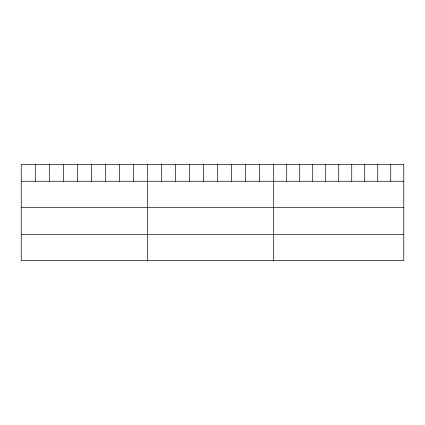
<?xml version="1.0" encoding="UTF-8"?>
<svg xmlns="http://www.w3.org/2000/svg" width="425" height="425" viewBox="0 0 425 425"><rect width="100%" height="100%" fill="white"/><g stroke="black" fill="none" stroke-linecap="round" stroke-linejoin="round"><path stroke-width="0.64" d="M21.25 181.257L403.75 181.257M21.25 207.432L403.75 207.432M21.25 234.403L403.75 234.403M390.745 164.417L390.745 181.257M377.74 164.417L377.74 181.257M364.735 164.417L364.735 181.257M351.73 164.417L351.73 181.257M338.725 164.417L338.725 181.257M325.72 164.417L325.72 181.257M312.715 164.417L312.715 181.257M299.71 164.417L299.71 181.257M286.705 164.417L286.705 181.257M273.7 164.417L273.7 260.583M259.675 164.417L259.675 181.257M245.65 164.417L245.65 181.257M231.625 164.417L231.625 181.257M217.6 164.417L217.6 181.257M203.575 164.417L203.575 181.257M189.55 164.417L189.55 181.257M175.525 164.417L175.525 181.257M161.5 164.417L161.5 181.257M147.475 164.417L147.475 260.583M133.45 164.417L133.45 181.257M119.425 164.417L119.425 181.257M105.4 164.417L105.4 181.257M91.375 164.417L91.375 181.257M77.35 164.417L77.35 181.257M63.325 164.417L63.325 181.257M49.3 164.417L49.3 181.257M35.275 164.417L35.275 181.257M403.75 164.417L21.25 164.417L21.25 260.583L403.75 260.583L403.75 164.417"/></g></svg>
